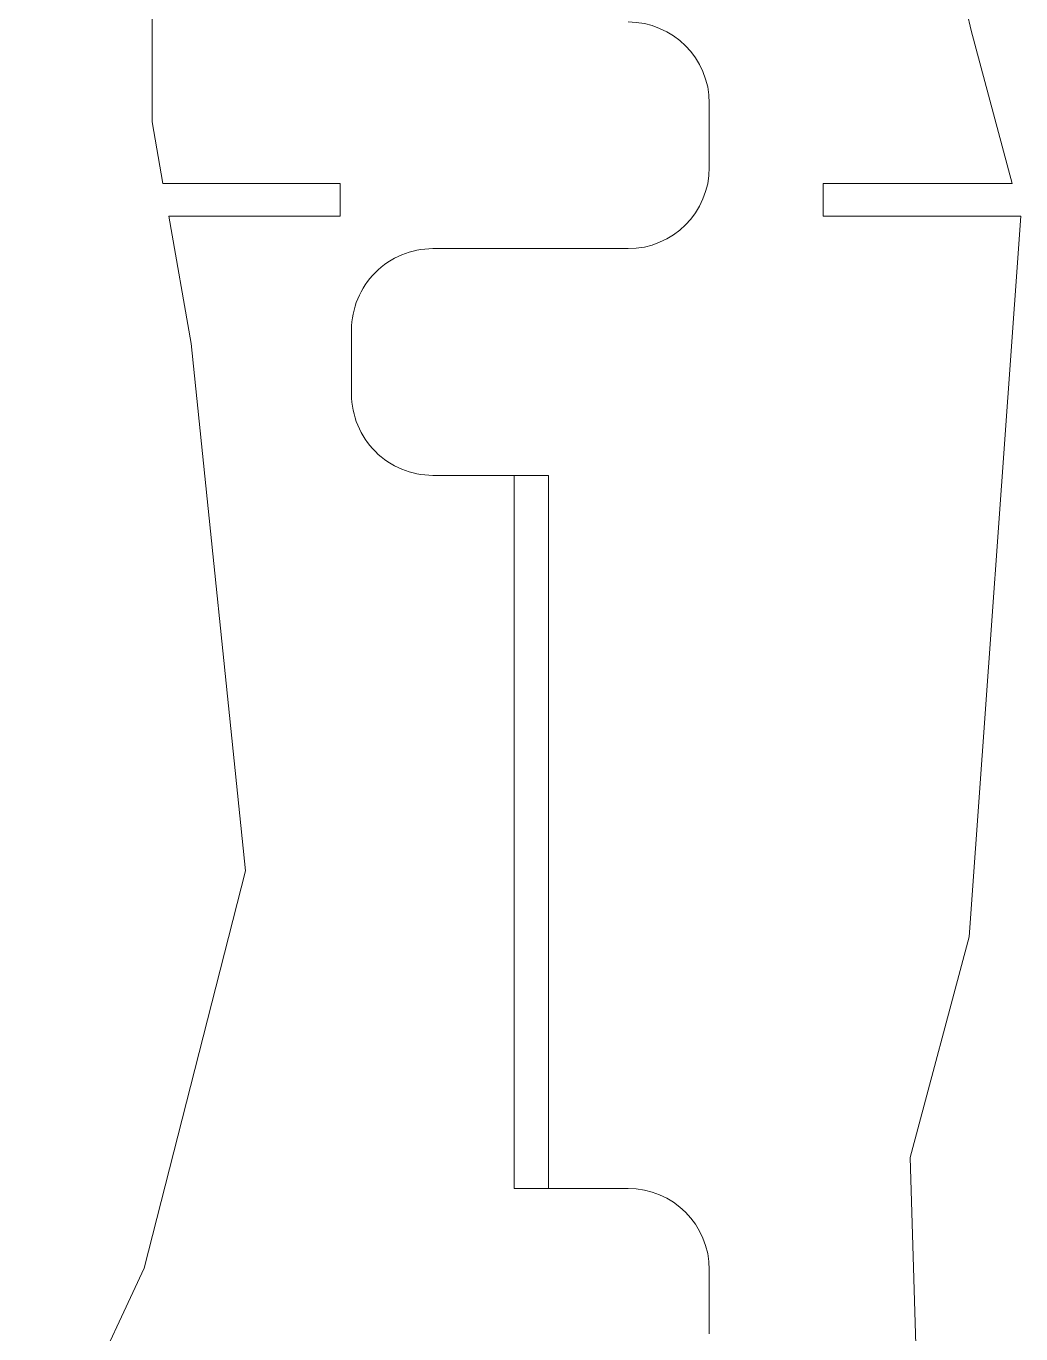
# Model space of a CAD drawing. Header units: millimetres. Extents: x 570 to 650.8, y -8.3 to 42.9.
# Drawn here: x 579.96 to 587.04, y 20.24 to 29.55 of the extents above; entities that cross this region are included whole.
import ezdxf

# ---------------------------------------------------------------- set-up
doc = ezdxf.new("R2010")
doc.units = ezdxf.units.MM
doc.header["$MEASUREMENT"] = 0
doc.layers.add('Layer 1', color=7, linetype='Continuous')

msp = doc.modelspace()

# ---------------------------------------------------------------- linework, layer by layer
at = {"layer": 'Layer 1', "color": 4, "lineweight": 9}
for points in [[(586.68292, 29.51839), (586.35347, 30.93853), (585.76869, 32.28702), (584.95717, 33.49814)], [(580.85489, 31.58464), (580.85489, 31.58464), (580.85489, 28.86774), (580.85489, 28.86774)], [(580.85489, 31.58464), (580.85489, 31.58464), (580.85489, 28.86774), (580.85489, 28.86774)], [(580.85489, 31.58464), (580.85489, 31.58464), (580.85489, 28.86774), (580.85489, 28.86774)], [(580.85489, 31.58464), (580.85489, 31.58464), (580.85489, 28.86774), (580.85489, 28.86774)], [(580.85489, 31.58464), (580.85489, 31.58464), (580.85489, 28.86774), (580.85489, 28.86774)], [(580.85489, 31.58464), (580.85489, 31.58464), (580.85489, 28.86774), (580.85489, 28.86774)], [(580.85489, 31.58464), (580.85489, 31.58464), (580.85489, 28.86774), (580.85489, 28.86774)], [(580.85489, 31.58464), (580.85489, 31.58464), (580.85489, 28.86774), (580.85489, 28.86774)], [(580.85489, 31.58464), (580.85489, 31.58464), (580.85489, 28.86774), (580.85489, 28.86774)], [(580.85489, 31.58464), (580.85489, 31.58464), (580.85489, 28.86774), (580.85489, 28.86774)], [(580.85489, 31.58464), (580.85489, 31.58464), (580.85489, 28.86774), (580.85489, 28.86774)], [(580.85489, 31.58464), (580.85489, 31.58464), (580.85489, 28.86774), (580.85489, 28.86774)], [(580.85489, 31.58464), (580.85489, 31.58464), (580.85489, 28.86774), (580.85489, 28.86774)], [(580.85489, 31.58464), (580.85489, 31.58464), (580.85489, 28.86774), (580.85489, 28.86774)], [(580.85489, 31.58464), (580.85489, 31.58464), (580.85489, 28.86774), (580.85489, 28.86774)], [(580.85489, 31.58464), (580.85489, 31.58464), (580.85489, 28.86774), (580.85489, 28.86774)], [(580.85489, 31.58464), (580.85489, 31.58464), (580.85489, 28.86774), (580.85489, 28.86774)], [(580.85489, 31.58464), (580.85489, 31.58464), (580.85489, 28.86774), (580.85489, 28.86774)], [(580.85489, 31.58464), (580.85489, 31.58464), (580.85489, 28.86774), (580.85489, 28.86774)], [(580.85489, 31.58464), (580.85489, 31.58464), (580.85489, 28.86774), (580.85489, 28.86774)], [(580.85489, 31.58464), (580.85489, 31.58464), (580.85489, 28.86774), (580.85489, 28.86774)], [(584.82003, 28.99974), (584.82003, 29.31928), (584.56096, 29.57829), (584.24138, 29.57834)], [(586.97484, 28.42887), (586.97484, 28.42887), (586.68292, 29.51839), (586.68292, 29.51839)], [(586.97484, 28.42887), (586.97484, 28.42887), (586.68292, 29.51839), (586.68292, 29.51839)], [(586.97484, 28.42887), (586.97484, 28.42887), (586.68292, 29.51839), (586.68292, 29.51839)], [(586.97484, 28.42887), (586.97484, 28.42887), (586.68292, 29.51839), (586.68292, 29.51839)], [(586.97484, 28.42887), (586.97484, 28.42887), (586.68292, 29.51839), (586.68292, 29.51839)], [(586.97484, 28.42887), (586.97484, 28.42887), (586.68292, 29.51839), (586.68292, 29.51839)], [(586.97484, 28.42887), (586.97484, 28.42887), (586.68292, 29.51839), (586.68292, 29.51839)], [(586.97484, 28.42887), (586.97484, 28.42887), (586.68292, 29.51839), (586.68292, 29.51839)], [(586.97484, 28.42887), (586.97484, 28.42887), (586.68292, 29.51839), (586.68292, 29.51839)], [(586.97484, 28.42887), (586.97484, 28.42887), (586.68292, 29.51839), (586.68292, 29.51839)], [(586.97484, 28.42887), (586.97484, 28.42887), (586.68292, 29.51839), (586.68292, 29.51839)], [(586.97484, 28.42887), (586.97484, 28.42887), (586.68292, 29.51839), (586.68292, 29.51839)], [(586.97484, 28.42887), (586.97484, 28.42887), (586.68292, 29.51839), (586.68292, 29.51839)], [(586.97484, 28.42887), (586.97484, 28.42887), (586.68292, 29.51839), (586.68292, 29.51839)], [(586.97484, 28.42887), (586.97484, 28.42887), (586.68292, 29.51839), (586.68292, 29.51839)], [(586.97484, 28.42887), (586.97484, 28.42887), (586.68292, 29.51839), (586.68292, 29.51839)], [(586.97484, 28.42887), (586.97484, 28.42887), (586.68292, 29.51839), (586.68292, 29.51839)], [(586.97484, 28.42887), (586.97484, 28.42887), (586.68292, 29.51839), (586.68292, 29.51839)], [(586.97484, 28.42887), (586.97484, 28.42887), (586.68292, 29.51839), (586.68292, 29.51839)], [(586.97484, 28.42887), (586.97484, 28.42887), (586.68292, 29.51839), (586.68292, 29.51839)], [(586.97484, 28.42887), (586.97484, 28.42887), (586.68292, 29.51839), (586.68292, 29.51839)], [(584.82003, 28.99974), (584.82003, 28.99974), (584.82003, 28.54379), (584.82003, 28.54379)], [(584.82003, 28.99974), (584.82003, 28.99974), (584.82003, 28.54379), (584.82003, 28.54379)], [(584.82003, 28.99974), (584.82003, 28.99974), (584.82003, 28.54379), (584.82003, 28.54379)], [(584.82003, 28.99974), (584.82003, 28.99974), (584.82003, 28.54379), (584.82003, 28.54379)], [(584.82003, 28.99974), (584.82003, 28.99974), (584.82003, 28.54379), (584.82003, 28.54379)], [(584.82003, 28.99974), (584.82003, 28.99974), (584.82003, 28.54379), (584.82003, 28.54379)], [(584.82003, 28.99974), (584.82003, 28.99974), (584.82003, 28.54379), (584.82003, 28.54379)], [(584.82003, 28.99974), (584.82003, 28.99974), (584.82003, 28.54379), (584.82003, 28.54379)], [(584.82003, 28.99974), (584.82003, 28.99974), (584.82003, 28.54379), (584.82003, 28.54379)], [(584.82003, 28.99974), (584.82003, 28.99974), (584.82003, 28.54379), (584.82003, 28.54379)], [(584.82003, 28.99974), (584.82003, 28.99974), (584.82003, 28.54379), (584.82003, 28.54379)], [(584.82003, 28.99974), (584.82003, 28.99974), (584.82003, 28.54379), (584.82003, 28.54379)], [(584.82003, 28.99974), (584.82003, 28.99974), (584.82003, 28.54379), (584.82003, 28.54379)], [(584.82003, 28.99974), (584.82003, 28.99974), (584.82003, 28.54379), (584.82003, 28.54379)], [(584.82003, 28.99974), (584.82003, 28.99974), (584.82003, 28.54379), (584.82003, 28.54379)], [(584.82003, 28.99974), (584.82003, 28.99974), (584.82003, 28.54379), (584.82003, 28.54379)], [(584.82003, 28.99974), (584.82003, 28.99974), (584.82003, 28.54379), (584.82003, 28.54379)], [(584.82003, 28.99974), (584.82003, 28.99974), (584.82003, 28.54379), (584.82003, 28.54379)], [(584.82003, 28.99974), (584.82003, 28.99974), (584.82003, 28.54379), (584.82003, 28.54379)], [(584.82003, 28.99974), (584.82003, 28.99974), (584.82003, 28.54379), (584.82003, 28.54379)], [(584.82003, 28.99974), (584.82003, 28.99974), (584.82003, 28.54379), (584.82003, 28.54379)], [(580.85489, 28.86774), (580.85489, 28.86774), (580.93219, 28.42887), (580.93219, 28.42887)], [(580.85489, 28.86774), (580.85489, 28.86774), (580.93219, 28.42887), (580.93219, 28.42887)], [(580.85489, 28.86774), (580.85489, 28.86774), (580.93219, 28.42887), (580.93219, 28.42887)], [(580.85489, 28.86774), (580.85489, 28.86774), (580.93219, 28.42887), (580.93219, 28.42887)], [(580.85489, 28.86774), (580.85489, 28.86774), (580.93219, 28.42887), (580.93219, 28.42887)], [(580.85489, 28.86774), (580.85489, 28.86774), (580.93219, 28.42887), (580.93219, 28.42887)], [(580.85489, 28.86774), (580.85489, 28.86774), (580.93219, 28.42887), (580.93219, 28.42887)], [(580.85489, 28.86774), (580.85489, 28.86774), (580.93219, 28.42887), (580.93219, 28.42887)], [(580.85489, 28.86774), (580.85489, 28.86774), (580.93219, 28.42887), (580.93219, 28.42887)], [(580.85489, 28.86774), (580.85489, 28.86774), (580.93219, 28.42887), (580.93219, 28.42887)], [(580.85489, 28.86774), (580.85489, 28.86774), (580.93219, 28.42887), (580.93219, 28.42887)], [(580.85489, 28.86774), (580.85489, 28.86774), (580.93219, 28.42887), (580.93219, 28.42887)], [(580.85489, 28.86774), (580.85489, 28.86774), (580.93219, 28.42887), (580.93219, 28.42887)], [(580.85489, 28.86774), (580.85489, 28.86774), (580.93219, 28.42887), (580.93219, 28.42887)], [(580.85489, 28.86774), (580.85489, 28.86774), (580.93219, 28.42887), (580.93219, 28.42887)], [(580.85489, 28.86774), (580.85489, 28.86774), (580.93219, 28.42887), (580.93219, 28.42887)], [(580.85489, 28.86774), (580.85489, 28.86774), (580.93219, 28.42887), (580.93219, 28.42887)], [(580.85489, 28.86774), (580.85489, 28.86774), (580.93219, 28.42887), (580.93219, 28.42887)], [(580.85489, 28.86774), (580.85489, 28.86774), (580.93219, 28.42887), (580.93219, 28.42887)], [(580.85489, 28.86774), (580.85489, 28.86774), (580.93219, 28.42887), (580.93219, 28.42887)], [(580.85489, 28.86774), (580.85489, 28.86774), (580.93219, 28.42887), (580.93219, 28.42887)], [(584.24139, 27.96519), (584.56096, 27.96519), (584.82002, 28.22426), (584.82002, 28.54378)], [(582.19209, 28.42887), (582.19209, 28.42887), (580.93219, 28.42887), (580.93219, 28.42887)], [(582.19209, 28.42887), (582.19209, 28.42887), (580.93219, 28.42887), (580.93219, 28.42887)], [(582.19209, 28.42887), (582.19209, 28.42887), (580.93219, 28.42887), (580.93219, 28.42887)], [(582.19209, 28.42887), (582.19209, 28.42887), (580.93219, 28.42887), (580.93219, 28.42887)], [(582.19209, 28.42887), (582.19209, 28.42887), (580.93219, 28.42887), (580.93219, 28.42887)], [(582.19209, 28.42887), (582.19209, 28.42887), (580.93219, 28.42887), (580.93219, 28.42887)], [(582.19209, 28.42887), (582.19209, 28.42887), (580.93219, 28.42887), (580.93219, 28.42887)], [(582.19209, 28.42887), (582.19209, 28.42887), (580.93219, 28.42887), (580.93219, 28.42887)], [(582.19209, 28.42887), (582.19209, 28.42887), (580.93219, 28.42887), (580.93219, 28.42887)], [(582.19209, 28.42887), (582.19209, 28.42887), (580.93219, 28.42887), (580.93219, 28.42887)], [(582.19209, 28.42887), (582.19209, 28.42887), (580.93219, 28.42887), (580.93219, 28.42887)], [(582.19209, 28.42887), (582.19209, 28.42887), (580.93219, 28.42887), (580.93219, 28.42887)], [(582.19209, 28.42887), (582.19209, 28.42887), (580.93219, 28.42887), (580.93219, 28.42887)], [(582.19209, 28.42887), (582.19209, 28.42887), (580.93219, 28.42887), (580.93219, 28.42887)], [(582.19209, 28.42887), (582.19209, 28.42887), (580.93219, 28.42887), (580.93219, 28.42887)], [(582.19209, 28.42887), (582.19209, 28.42887), (580.93219, 28.42887), (580.93219, 28.42887)], [(582.19209, 28.42887), (582.19209, 28.42887), (580.93219, 28.42887), (580.93219, 28.42887)], [(582.19209, 28.42887), (582.19209, 28.42887), (580.93219, 28.42887), (580.93219, 28.42887)], [(582.19209, 28.42887), (582.19209, 28.42887), (580.93219, 28.42887), (580.93219, 28.42887)], [(582.19209, 28.42887), (582.19209, 28.42887), (580.93219, 28.42887), (580.93219, 28.42887)], [(582.19209, 28.42887), (582.19209, 28.42887), (580.93219, 28.42887), (580.93219, 28.42887)], [(582.19209, 28.42887), (582.19209, 28.42887), (582.19209, 28.19744), (582.19209, 28.19744)], [(582.19209, 28.42887), (582.19209, 28.42887), (582.19209, 28.19744), (582.19209, 28.19744)], [(582.19209, 28.42887), (582.19209, 28.42887), (582.19209, 28.19744), (582.19209, 28.19744)], [(582.19209, 28.42887), (582.19209, 28.42887), (582.19209, 28.19744), (582.19209, 28.19744)], [(582.19209, 28.42887), (582.19209, 28.42887), (582.19209, 28.19744), (582.19209, 28.19744)], [(582.19209, 28.42887), (582.19209, 28.42887), (582.19209, 28.19744), (582.19209, 28.19744)], [(582.19209, 28.42887), (582.19209, 28.42887), (582.19209, 28.19744), (582.19209, 28.19744)], [(582.19209, 28.42887), (582.19209, 28.42887), (582.19209, 28.19744), (582.19209, 28.19744)], [(582.19209, 28.42887), (582.19209, 28.42887), (582.19209, 28.19744), (582.19209, 28.19744)], [(582.19209, 28.42887), (582.19209, 28.42887), (582.19209, 28.19744), (582.19209, 28.19744)], [(582.19209, 28.42887), (582.19209, 28.42887), (582.19209, 28.19744), (582.19209, 28.19744)], [(582.19209, 28.42887), (582.19209, 28.42887), (582.19209, 28.19744), (582.19209, 28.19744)], [(582.19209, 28.42887), (582.19209, 28.42887), (582.19209, 28.19744), (582.19209, 28.19744)], [(582.19209, 28.42887), (582.19209, 28.42887), (582.19209, 28.19744), (582.19209, 28.19744)], [(582.19209, 28.42887), (582.19209, 28.42887), (582.19209, 28.19744), (582.19209, 28.19744)], [(582.19209, 28.42887), (582.19209, 28.42887), (582.19209, 28.19744), (582.19209, 28.19744)], [(582.19209, 28.42887), (582.19209, 28.42887), (582.19209, 28.19744), (582.19209, 28.19744)], [(582.19209, 28.42887), (582.19209, 28.42887), (582.19209, 28.19744), (582.19209, 28.19744)], [(582.19209, 28.42887), (582.19209, 28.42887), (582.19209, 28.19744), (582.19209, 28.19744)], [(582.19209, 28.42887), (582.19209, 28.42887), (582.19209, 28.19744), (582.19209, 28.19744)], [(582.19209, 28.42887), (582.19209, 28.42887), (582.19209, 28.19744), (582.19209, 28.19744)], [(585.62939, 28.42887), (585.62939, 28.42887), (585.62939, 28.19744), (585.62939, 28.19744)], [(585.62939, 28.42887), (585.62939, 28.42887), (585.62939, 28.19744), (585.62939, 28.19744)], [(585.62939, 28.42887), (585.62939, 28.42887), (585.62939, 28.19744), (585.62939, 28.19744)], [(585.62939, 28.42887), (585.62939, 28.42887), (585.62939, 28.19744), (585.62939, 28.19744)], [(585.62939, 28.42887), (585.62939, 28.42887), (585.62939, 28.19744), (585.62939, 28.19744)], [(585.62939, 28.42887), (585.62939, 28.42887), (585.62939, 28.19744), (585.62939, 28.19744)], [(585.62939, 28.42887), (585.62939, 28.42887), (585.62939, 28.19744), (585.62939, 28.19744)], [(585.62939, 28.42887), (585.62939, 28.42887), (585.62939, 28.19744), (585.62939, 28.19744)], [(585.62939, 28.42887), (585.62939, 28.42887), (585.62939, 28.19744), (585.62939, 28.19744)], [(585.62939, 28.42887), (585.62939, 28.42887), (585.62939, 28.19744), (585.62939, 28.19744)], [(585.62939, 28.42887), (585.62939, 28.42887), (585.62939, 28.19744), (585.62939, 28.19744)], [(585.62939, 28.42887), (585.62939, 28.42887), (585.62939, 28.19744), (585.62939, 28.19744)], [(585.62939, 28.42887), (585.62939, 28.42887), (585.62939, 28.19744), (585.62939, 28.19744)], [(585.62939, 28.42887), (585.62939, 28.42887), (585.62939, 28.19744), (585.62939, 28.19744)], [(585.62939, 28.42887), (585.62939, 28.42887), (585.62939, 28.19744), (585.62939, 28.19744)], [(585.62939, 28.42887), (585.62939, 28.42887), (585.62939, 28.19744), (585.62939, 28.19744)], [(585.62939, 28.42887), (585.62939, 28.42887), (585.62939, 28.19744), (585.62939, 28.19744)], [(585.62939, 28.42887), (585.62939, 28.42887), (585.62939, 28.19744), (585.62939, 28.19744)], [(585.62939, 28.42887), (585.62939, 28.42887), (585.62939, 28.19744), (585.62939, 28.19744)], [(585.62939, 28.42887), (585.62939, 28.42887), (585.62939, 28.19744), (585.62939, 28.19744)], [(585.62939, 28.42887), (585.62939, 28.42887), (585.62939, 28.19744), (585.62939, 28.19744)], [(585.62939, 28.42887), (585.62939, 28.42887), (586.97484, 28.42887), (586.97484, 28.42887)], [(585.62939, 28.42887), (585.62939, 28.42887), (586.97484, 28.42887), (586.97484, 28.42887)], [(585.62939, 28.42887), (585.62939, 28.42887), (586.97484, 28.42887), (586.97484, 28.42887)], [(585.62939, 28.42887), (585.62939, 28.42887), (586.97484, 28.42887), (586.97484, 28.42887)], [(585.62939, 28.42887), (585.62939, 28.42887), (586.97484, 28.42887), (586.97484, 28.42887)], [(585.62939, 28.42887), (585.62939, 28.42887), (586.97484, 28.42887), (586.97484, 28.42887)], [(585.62939, 28.42887), (585.62939, 28.42887), (586.97484, 28.42887), (586.97484, 28.42887)], [(585.62939, 28.42887), (585.62939, 28.42887), (586.97484, 28.42887), (586.97484, 28.42887)], [(585.62939, 28.42887), (585.62939, 28.42887), (586.97484, 28.42887), (586.97484, 28.42887)], [(585.62939, 28.42887), (585.62939, 28.42887), (586.97484, 28.42887), (586.97484, 28.42887)], [(585.62939, 28.42887), (585.62939, 28.42887), (586.97484, 28.42887), (586.97484, 28.42887)], [(585.62939, 28.42887), (585.62939, 28.42887), (586.97484, 28.42887), (586.97484, 28.42887)], [(585.62939, 28.42887), (585.62939, 28.42887), (586.97484, 28.42887), (586.97484, 28.42887)], [(585.62939, 28.42887), (585.62939, 28.42887), (586.97484, 28.42887), (586.97484, 28.42887)], [(585.62939, 28.42887), (585.62939, 28.42887), (586.97484, 28.42887), (586.97484, 28.42887)], [(585.62939, 28.42887), (585.62939, 28.42887), (586.97484, 28.42887), (586.97484, 28.42887)], [(585.62939, 28.42887), (585.62939, 28.42887), (586.97484, 28.42887), (586.97484, 28.42887)], [(585.62939, 28.42887), (585.62939, 28.42887), (586.97484, 28.42887), (586.97484, 28.42887)], [(585.62939, 28.42887), (585.62939, 28.42887), (586.97484, 28.42887), (586.97484, 28.42887)], [(585.62939, 28.42887), (585.62939, 28.42887), (586.97484, 28.42887), (586.97484, 28.42887)], [(585.62939, 28.42887), (585.62939, 28.42887), (586.97484, 28.42887), (586.97484, 28.42887)], [(582.19209, 28.19744), (582.19209, 28.19744), (580.97307, 28.19744), (580.97307, 28.19744)], [(582.19209, 28.19744), (582.19209, 28.19744), (580.97307, 28.19744), (580.97307, 28.19744)], [(582.19209, 28.19744), (582.19209, 28.19744), (580.97307, 28.19744), (580.97307, 28.19744)], [(582.19209, 28.19744), (582.19209, 28.19744), (580.97307, 28.19744), (580.97307, 28.19744)], [(582.19209, 28.19744), (582.19209, 28.19744), (580.97307, 28.19744), (580.97307, 28.19744)], [(582.19209, 28.19744), (582.19209, 28.19744), (580.97307, 28.19744), (580.97307, 28.19744)], [(582.19209, 28.19744), (582.19209, 28.19744), (580.97307, 28.19744), (580.97307, 28.19744)], [(582.19209, 28.19744), (582.19209, 28.19744), (580.97307, 28.19744), (580.97307, 28.19744)], [(582.19209, 28.19744), (582.19209, 28.19744), (580.97307, 28.19744), (580.97307, 28.19744)], [(582.19209, 28.19744), (582.19209, 28.19744), (580.97307, 28.19744), (580.97307, 28.19744)], [(582.19209, 28.19744), (582.19209, 28.19744), (580.97307, 28.19744), (580.97307, 28.19744)], [(582.19209, 28.19744), (582.19209, 28.19744), (580.97307, 28.19744), (580.97307, 28.19744)], [(582.19209, 28.19744), (582.19209, 28.19744), (580.97307, 28.19744), (580.97307, 28.19744)], [(582.19209, 28.19744), (582.19209, 28.19744), (580.97307, 28.19744), (580.97307, 28.19744)], [(582.19209, 28.19744), (582.19209, 28.19744), (580.97307, 28.19744), (580.97307, 28.19744)], [(582.19209, 28.19744), (582.19209, 28.19744), (580.97307, 28.19744), (580.97307, 28.19744)], [(582.19209, 28.19744), (582.19209, 28.19744), (580.97307, 28.19744), (580.97307, 28.19744)], [(582.19209, 28.19744), (582.19209, 28.19744), (580.97307, 28.19744), (580.97307, 28.19744)], [(582.19209, 28.19744), (582.19209, 28.19744), (580.97307, 28.19744), (580.97307, 28.19744)], [(582.19209, 28.19744), (582.19209, 28.19744), (580.97307, 28.19744), (580.97307, 28.19744)], [(582.19209, 28.19744), (582.19209, 28.19744), (580.97307, 28.19744), (580.97307, 28.19744)], [(580.97307, 28.19744), (580.97307, 28.19744), (581.13297, 27.29116), (581.13297, 27.29116)], [(580.97307, 28.19744), (580.97307, 28.19744), (581.13297, 27.29116), (581.13297, 27.29116)], [(580.97307, 28.19744), (580.97307, 28.19744), (581.13297, 27.29116), (581.13297, 27.29116)], [(580.97307, 28.19744), (580.97307, 28.19744), (581.13297, 27.29116), (581.13297, 27.29116)], [(580.97307, 28.19744), (580.97307, 28.19744), (581.13297, 27.29116), (581.13297, 27.29116)], [(580.97307, 28.19744), (580.97307, 28.19744), (581.13297, 27.29116), (581.13297, 27.29116)], [(580.97307, 28.19744), (580.97307, 28.19744), (581.13297, 27.29116), (581.13297, 27.29116)], [(580.97307, 28.19744), (580.97307, 28.19744), (581.13297, 27.29116), (581.13297, 27.29116)], [(580.97307, 28.19744), (580.97307, 28.19744), (581.13297, 27.29116), (581.13297, 27.29116)], [(580.97307, 28.19744), (580.97307, 28.19744), (581.13297, 27.29116), (581.13297, 27.29116)], [(580.97307, 28.19744), (580.97307, 28.19744), (581.13297, 27.29116), (581.13297, 27.29116)], [(580.97307, 28.19744), (580.97307, 28.19744), (581.13297, 27.29116), (581.13297, 27.29116)], [(580.97307, 28.19744), (580.97307, 28.19744), (581.13297, 27.29116), (581.13297, 27.29116)], [(580.97307, 28.19744), (580.97307, 28.19744), (581.13297, 27.29116), (581.13297, 27.29116)], [(580.97307, 28.19744), (580.97307, 28.19744), (581.13297, 27.29116), (581.13297, 27.29116)], [(580.97307, 28.19744), (580.97307, 28.19744), (581.13297, 27.29116), (581.13297, 27.29116)], [(580.97307, 28.19744), (580.97307, 28.19744), (581.13297, 27.29116), (581.13297, 27.29116)], [(580.97307, 28.19744), (580.97307, 28.19744), (581.13297, 27.29116), (581.13297, 27.29116)], [(580.97307, 28.19744), (580.97307, 28.19744), (581.13297, 27.29116), (581.13297, 27.29116)], [(580.97307, 28.19744), (580.97307, 28.19744), (581.13297, 27.29116), (581.13297, 27.29116)], [(580.97307, 28.19744), (580.97307, 28.19744), (581.13297, 27.29116), (581.13297, 27.29116)], [(585.62939, 28.19744), (585.62939, 28.19744), (587.03684, 28.19744), (587.03684, 28.19744)], [(585.62939, 28.19744), (585.62939, 28.19744), (587.03684, 28.19744), (587.03684, 28.19744)], [(585.62939, 28.19744), (585.62939, 28.19744), (587.03684, 28.19744), (587.03684, 28.19744)], [(585.62939, 28.19744), (585.62939, 28.19744), (587.03684, 28.19744), (587.03684, 28.19744)], [(585.62939, 28.19744), (585.62939, 28.19744), (587.03684, 28.19744), (587.03684, 28.19744)], [(585.62939, 28.19744), (585.62939, 28.19744), (587.03684, 28.19744), (587.03684, 28.19744)], [(585.62939, 28.19744), (585.62939, 28.19744), (587.03684, 28.19744), (587.03684, 28.19744)], [(585.62939, 28.19744), (585.62939, 28.19744), (587.03684, 28.19744), (587.03684, 28.19744)], [(585.62939, 28.19744), (585.62939, 28.19744), (587.03684, 28.19744), (587.03684, 28.19744)], [(585.62939, 28.19744), (585.62939, 28.19744), (587.03684, 28.19744), (587.03684, 28.19744)], [(585.62939, 28.19744), (585.62939, 28.19744), (587.03684, 28.19744), (587.03684, 28.19744)], [(585.62939, 28.19744), (585.62939, 28.19744), (587.03684, 28.19744), (587.03684, 28.19744)], [(585.62939, 28.19744), (585.62939, 28.19744), (587.03684, 28.19744), (587.03684, 28.19744)], [(585.62939, 28.19744), (585.62939, 28.19744), (587.03684, 28.19744), (587.03684, 28.19744)], [(585.62939, 28.19744), (585.62939, 28.19744), (587.03684, 28.19744), (587.03684, 28.19744)], [(585.62939, 28.19744), (585.62939, 28.19744), (587.03684, 28.19744), (587.03684, 28.19744)], [(585.62939, 28.19744), (585.62939, 28.19744), (587.03684, 28.19744), (587.03684, 28.19744)], [(585.62939, 28.19744), (585.62939, 28.19744), (587.03684, 28.19744), (587.03684, 28.19744)], [(585.62939, 28.19744), (585.62939, 28.19744), (587.03684, 28.19744), (587.03684, 28.19744)], [(585.62939, 28.19744), (585.62939, 28.19744), (587.03684, 28.19744), (587.03684, 28.19744)], [(585.62939, 28.19744), (585.62939, 28.19744), (587.03684, 28.19744), (587.03684, 28.19744)], [(586.67022, 23.06788), (586.67022, 23.06788), (587.03684, 28.19744), (587.03684, 28.19744)], [(586.67022, 23.06788), (586.67022, 23.06788), (587.03684, 28.19744), (587.03684, 28.19744)], [(586.67022, 23.06788), (586.67022, 23.06788), (587.03684, 28.19744), (587.03684, 28.19744)], [(586.67022, 23.06788), (586.67022, 23.06788), (587.03684, 28.19744), (587.03684, 28.19744)], [(586.67022, 23.06788), (586.67022, 23.06788), (587.03684, 28.19744), (587.03684, 28.19744)], [(586.67022, 23.06788), (586.67022, 23.06788), (587.03684, 28.19744), (587.03684, 28.19744)], [(586.67022, 23.06788), (586.67022, 23.06788), (587.03684, 28.19744), (587.03684, 28.19744)], [(586.67022, 23.06788), (586.67022, 23.06788), (587.03684, 28.19744), (587.03684, 28.19744)], [(586.67022, 23.06788), (586.67022, 23.06788), (587.03684, 28.19744), (587.03684, 28.19744)], [(586.67022, 23.06788), (586.67022, 23.06788), (587.03684, 28.19744), (587.03684, 28.19744)], [(586.67022, 23.06788), (586.67022, 23.06788), (587.03684, 28.19744), (587.03684, 28.19744)], [(586.67022, 23.06788), (586.67022, 23.06788), (587.03684, 28.19744), (587.03684, 28.19744)], [(586.67022, 23.06788), (586.67022, 23.06788), (587.03684, 28.19744), (587.03684, 28.19744)], [(586.67022, 23.06788), (586.67022, 23.06788), (587.03684, 28.19744), (587.03684, 28.19744)], [(586.67022, 23.06788), (586.67022, 23.06788), (587.03684, 28.19744), (587.03684, 28.19744)], [(586.67022, 23.06788), (586.67022, 23.06788), (587.03684, 28.19744), (587.03684, 28.19744)], [(586.67022, 23.06788), (586.67022, 23.06788), (587.03684, 28.19744), (587.03684, 28.19744)], [(586.67022, 23.06788), (586.67022, 23.06788), (587.03684, 28.19744), (587.03684, 28.19744)], [(586.67022, 23.06788), (586.67022, 23.06788), (587.03684, 28.19744), (587.03684, 28.19744)], [(586.67022, 23.06788), (586.67022, 23.06788), (587.03684, 28.19744), (587.03684, 28.19744)], [(586.67022, 23.06788), (586.67022, 23.06788), (587.03684, 28.19744), (587.03684, 28.19744)], [(583.43137, 27.96519), (583.43137, 27.96519), (582.85281, 27.96519), (582.85281, 27.96519)], [(583.43137, 27.96519), (583.43137, 27.96519), (582.85281, 27.96519), (582.85281, 27.96519)], [(583.43137, 27.96519), (583.43137, 27.96519), (582.85281, 27.96519), (582.85281, 27.96519)], [(583.43137, 27.96519), (583.43137, 27.96519), (582.85281, 27.96519), (582.85281, 27.96519)], [(583.43137, 27.96519), (583.43137, 27.96519), (582.85281, 27.96519), (582.85281, 27.96519)], [(583.43137, 27.96519), (583.43137, 27.96519), (582.85281, 27.96519), (582.85281, 27.96519)], [(583.43137, 27.96519), (583.43137, 27.96519), (582.85281, 27.96519), (582.85281, 27.96519)], [(583.43137, 27.96519), (583.43137, 27.96519), (582.85281, 27.96519), (582.85281, 27.96519)], [(583.43137, 27.96519), (583.43137, 27.96519), (582.85281, 27.96519), (582.85281, 27.96519)], [(583.43137, 27.96519), (583.43137, 27.96519), (582.85281, 27.96519), (582.85281, 27.96519)], [(583.43137, 27.96519), (583.43137, 27.96519), (582.85281, 27.96519), (582.85281, 27.96519)], [(583.43137, 27.96519), (583.43137, 27.96519), (582.85281, 27.96519), (582.85281, 27.96519)], [(583.43137, 27.96519), (583.43137, 27.96519), (582.85281, 27.96519), (582.85281, 27.96519)], [(583.43137, 27.96519), (583.43137, 27.96519), (582.85281, 27.96519), (582.85281, 27.96519)], [(583.43137, 27.96519), (583.43137, 27.96519), (582.85281, 27.96519), (582.85281, 27.96519)], [(583.43137, 27.96519), (583.43137, 27.96519), (582.85281, 27.96519), (582.85281, 27.96519)], [(583.43137, 27.96519), (583.43137, 27.96519), (582.85281, 27.96519), (582.85281, 27.96519)], [(583.43137, 27.96519), (583.43137, 27.96519), (582.85281, 27.96519), (582.85281, 27.96519)], [(583.43137, 27.96519), (583.43137, 27.96519), (582.85281, 27.96519), (582.85281, 27.96519)], [(583.43137, 27.96519), (583.43137, 27.96519), (582.85281, 27.96519), (582.85281, 27.96519)], [(583.43137, 27.96519), (583.43137, 27.96519), (582.85281, 27.96519), (582.85281, 27.96519)], [(584.24139, 27.96519), (584.24139, 27.96519), (583.43137, 27.96519), (583.43137, 27.96519)], [(584.24139, 27.96519), (584.24139, 27.96519), (583.43137, 27.96519), (583.43137, 27.96519)], [(584.24139, 27.96519), (584.24139, 27.96519), (583.43137, 27.96519), (583.43137, 27.96519)], [(584.24139, 27.96519), (584.24139, 27.96519), (583.43137, 27.96519), (583.43137, 27.96519)], [(584.24139, 27.96519), (584.24139, 27.96519), (583.43137, 27.96519), (583.43137, 27.96519)], [(584.24139, 27.96519), (584.24139, 27.96519), (583.43137, 27.96519), (583.43137, 27.96519)], [(584.24139, 27.96519), (584.24139, 27.96519), (583.43137, 27.96519), (583.43137, 27.96519)], [(584.24139, 27.96519), (584.24139, 27.96519), (583.43137, 27.96519), (583.43137, 27.96519)], [(584.24139, 27.96519), (584.24139, 27.96519), (583.43137, 27.96519), (583.43137, 27.96519)], [(584.24139, 27.96519), (584.24139, 27.96519), (583.43137, 27.96519), (583.43137, 27.96519)], [(584.24139, 27.96519), (584.24139, 27.96519), (583.43137, 27.96519), (583.43137, 27.96519)], [(584.24139, 27.96519), (584.24139, 27.96519), (583.43137, 27.96519), (583.43137, 27.96519)], [(584.24139, 27.96519), (584.24139, 27.96519), (583.43137, 27.96519), (583.43137, 27.96519)], [(584.24139, 27.96519), (584.24139, 27.96519), (583.43137, 27.96519), (583.43137, 27.96519)], [(584.24139, 27.96519), (584.24139, 27.96519), (583.43137, 27.96519), (583.43137, 27.96519)], [(584.24139, 27.96519), (584.24139, 27.96519), (583.43137, 27.96519), (583.43137, 27.96519)], [(584.24139, 27.96519), (584.24139, 27.96519), (583.43137, 27.96519), (583.43137, 27.96519)], [(584.24139, 27.96519), (584.24139, 27.96519), (583.43137, 27.96519), (583.43137, 27.96519)], [(584.24139, 27.96519), (584.24139, 27.96519), (583.43137, 27.96519), (583.43137, 27.96519)], [(584.24139, 27.96519), (584.24139, 27.96519), (583.43137, 27.96519), (583.43137, 27.96519)], [(584.24139, 27.96519), (584.24139, 27.96519), (583.43137, 27.96519), (583.43137, 27.96519)], [(582.27421, 27.38661), (582.27421, 27.38661), (582.27421, 26.93062), (582.27421, 26.93062)], [(582.27421, 27.38661), (582.27421, 27.38661), (582.27421, 26.93062), (582.27421, 26.93062)], [(582.27421, 27.38661), (582.27421, 27.38661), (582.27421, 26.93062), (582.27421, 26.93062)], [(582.27421, 27.38661), (582.27421, 27.38661), (582.27421, 26.93062), (582.27421, 26.93062)], [(582.27421, 27.38661), (582.27421, 27.38661), (582.27421, 26.93062), (582.27421, 26.93062)], [(582.27421, 27.38661), (582.27421, 27.38661), (582.27421, 26.93062), (582.27421, 26.93062)], [(582.27421, 27.38661), (582.27421, 27.38661), (582.27421, 26.93062), (582.27421, 26.93062)], [(582.27421, 27.38661), (582.27421, 27.38661), (582.27421, 26.93062), (582.27421, 26.93062)], [(582.27421, 27.38661), (582.27421, 27.38661), (582.27421, 26.93062), (582.27421, 26.93062)], [(582.27421, 27.38661), (582.27421, 27.38661), (582.27421, 26.93062), (582.27421, 26.93062)], [(582.27421, 27.38661), (582.27421, 27.38661), (582.27421, 26.93062), (582.27421, 26.93062)], [(582.27421, 27.38661), (582.27421, 27.38661), (582.27421, 26.93062), (582.27421, 26.93062)], [(582.27421, 27.38661), (582.27421, 27.38661), (582.27421, 26.93062), (582.27421, 26.93062)], [(582.27421, 27.38661), (582.27421, 27.38661), (582.27421, 26.93062), (582.27421, 26.93062)], [(582.27421, 27.38661), (582.27421, 27.38661), (582.27421, 26.93062), (582.27421, 26.93062)], [(582.27421, 27.38661), (582.27421, 27.38661), (582.27421, 26.93062), (582.27421, 26.93062)], [(582.27421, 27.38661), (582.27421, 27.38661), (582.27421, 26.93062), (582.27421, 26.93062)], [(582.27421, 27.38661), (582.27421, 27.38661), (582.27421, 26.93062), (582.27421, 26.93062)], [(582.27421, 27.38661), (582.27421, 27.38661), (582.27421, 26.93062), (582.27421, 26.93062)], [(582.27421, 27.38661), (582.27421, 27.38661), (582.27421, 26.93062), (582.27421, 26.93062)], [(582.27421, 27.38661), (582.27421, 27.38661), (582.27421, 26.93062), (582.27421, 26.93062)], [(581.13297, 27.29116), (581.13297, 27.29116), (581.51873, 23.53818), (581.51873, 23.53818)], [(581.13297, 27.29116), (581.13297, 27.29116), (581.51873, 23.53818), (581.51873, 23.53818)], [(581.13297, 27.29116), (581.13297, 27.29116), (581.51873, 23.53818), (581.51873, 23.53818)], [(581.13297, 27.29116), (581.13297, 27.29116), (581.51873, 23.53818), (581.51873, 23.53818)], [(581.13297, 27.29116), (581.13297, 27.29116), (581.51873, 23.53818), (581.51873, 23.53818)], [(581.13297, 27.29116), (581.13297, 27.29116), (581.51873, 23.53818), (581.51873, 23.53818)], [(581.13297, 27.29116), (581.13297, 27.29116), (581.51873, 23.53818), (581.51873, 23.53818)], [(581.13297, 27.29116), (581.13297, 27.29116), (581.51873, 23.53818), (581.51873, 23.53818)], [(581.13297, 27.29116), (581.13297, 27.29116), (581.51873, 23.53818), (581.51873, 23.53818)], [(581.13297, 27.29116), (581.13297, 27.29116), (581.51873, 23.53818), (581.51873, 23.53818)], [(581.13297, 27.29116), (581.13297, 27.29116), (581.51873, 23.53818), (581.51873, 23.53818)], [(581.13297, 27.29116), (581.13297, 27.29116), (581.51873, 23.53818), (581.51873, 23.53818)], [(581.13297, 27.29116), (581.13297, 27.29116), (581.51873, 23.53818), (581.51873, 23.53818)], [(581.13297, 27.29116), (581.13297, 27.29116), (581.51873, 23.53818), (581.51873, 23.53818)], [(581.13297, 27.29116), (581.13297, 27.29116), (581.51873, 23.53818), (581.51873, 23.53818)], [(581.13297, 27.29116), (581.13297, 27.29116), (581.51873, 23.53818), (581.51873, 23.53818)], [(581.13297, 27.29116), (581.13297, 27.29116), (581.51873, 23.53818), (581.51873, 23.53818)], [(581.13297, 27.29116), (581.13297, 27.29116), (581.51873, 23.53818), (581.51873, 23.53818)], [(581.13297, 27.29116), (581.13297, 27.29116), (581.51873, 23.53818), (581.51873, 23.53818)], [(581.13297, 27.29116), (581.13297, 27.29116), (581.51873, 23.53818), (581.51873, 23.53818)], [(581.13297, 27.29116), (581.13297, 27.29116), (581.51873, 23.53818), (581.51873, 23.53818)], [(582.85281, 26.35207), (582.85281, 26.35207), (583.43137, 26.35207), (583.43137, 26.35207)], [(582.85281, 26.35207), (582.85281, 26.35207), (583.43137, 26.35207), (583.43137, 26.35207)], [(582.85281, 26.35207), (582.85281, 26.35207), (583.43137, 26.35207), (583.43137, 26.35207)], [(582.85281, 26.35207), (582.85281, 26.35207), (583.43137, 26.35207), (583.43137, 26.35207)], [(582.85281, 26.35207), (582.85281, 26.35207), (583.43137, 26.35207), (583.43137, 26.35207)], [(582.85281, 26.35207), (582.85281, 26.35207), (583.43137, 26.35207), (583.43137, 26.35207)], [(582.85281, 26.35207), (582.85281, 26.35207), (583.43137, 26.35207), (583.43137, 26.35207)], [(582.85281, 26.35207), (582.85281, 26.35207), (583.43137, 26.35207), (583.43137, 26.35207)], [(582.85281, 26.35207), (582.85281, 26.35207), (583.43137, 26.35207), (583.43137, 26.35207)], [(582.85281, 26.35207), (582.85281, 26.35207), (583.43137, 26.35207), (583.43137, 26.35207)], [(582.85281, 26.35207), (582.85281, 26.35207), (583.43137, 26.35207), (583.43137, 26.35207)], [(582.85281, 26.35207), (582.85281, 26.35207), (583.43137, 26.35207), (583.43137, 26.35207)], [(582.85281, 26.35207), (582.85281, 26.35207), (583.43137, 26.35207), (583.43137, 26.35207)], [(582.85281, 26.35207), (582.85281, 26.35207), (583.43137, 26.35207), (583.43137, 26.35207)], [(582.85281, 26.35207), (582.85281, 26.35207), (583.43137, 26.35207), (583.43137, 26.35207)], [(582.85281, 26.35207), (582.85281, 26.35207), (583.43137, 26.35207), (583.43137, 26.35207)], [(582.85281, 26.35207), (582.85281, 26.35207), (583.43137, 26.35207), (583.43137, 26.35207)], [(582.85281, 26.35207), (582.85281, 26.35207), (583.43137, 26.35207), (583.43137, 26.35207)], [(582.85281, 26.35207), (582.85281, 26.35207), (583.43137, 26.35207), (583.43137, 26.35207)], [(582.85281, 26.35207), (582.85281, 26.35207), (583.43137, 26.35207), (583.43137, 26.35207)], [(582.85281, 26.35207), (582.85281, 26.35207), (583.43137, 26.35207), (583.43137, 26.35207)], [(583.43137, 26.35207), (583.43137, 26.35207), (583.43137, 21.27854), (583.43137, 21.27854)], [(583.43137, 26.35207), (583.43137, 26.35207), (583.43137, 21.27854), (583.43137, 21.27854)], [(583.43137, 26.35207), (583.43137, 26.35207), (583.43137, 21.27854), (583.43137, 21.27854)], [(583.43137, 26.35207), (583.43137, 26.35207), (583.43137, 21.27854), (583.43137, 21.27854)], [(583.43137, 26.35207), (583.43137, 26.35207), (583.43137, 21.27854), (583.43137, 21.27854)], [(583.43137, 26.35207), (583.43137, 26.35207), (583.43137, 21.27854), (583.43137, 21.27854)], [(583.43137, 26.35207), (583.43137, 26.35207), (583.43137, 21.27854), (583.43137, 21.27854)], [(583.43137, 26.35207), (583.43137, 26.35207), (583.43137, 21.27854), (583.43137, 21.27854)], [(583.43137, 26.35207), (583.43137, 26.35207), (583.43137, 21.27854), (583.43137, 21.27854)], [(583.43137, 26.35207), (583.43137, 26.35207), (583.43137, 21.27854), (583.43137, 21.27854)], [(583.43137, 26.35207), (583.43137, 26.35207), (583.43137, 21.27854), (583.43137, 21.27854)], [(583.43137, 26.35207), (583.43137, 26.35207), (583.43137, 21.27854), (583.43137, 21.27854)], [(583.43137, 26.35207), (583.43137, 26.35207), (583.43137, 21.27854), (583.43137, 21.27854)], [(583.43137, 26.35207), (583.43137, 26.35207), (583.43137, 21.27854), (583.43137, 21.27854)], [(583.43137, 26.35207), (583.43137, 26.35207), (583.43137, 21.27854), (583.43137, 21.27854)], [(583.43137, 26.35207), (583.43137, 26.35207), (583.43137, 21.27854), (583.43137, 21.27854)], [(583.43137, 26.35207), (583.43137, 26.35207), (583.43137, 21.27854), (583.43137, 21.27854)], [(583.43137, 26.35207), (583.43137, 26.35207), (583.43137, 21.27854), (583.43137, 21.27854)], [(583.43137, 26.35207), (583.43137, 26.35207), (583.43137, 21.27854), (583.43137, 21.27854)], [(583.43137, 26.35207), (583.43137, 26.35207), (583.43137, 21.27854), (583.43137, 21.27854)], [(583.43137, 26.35207), (583.43137, 26.35207), (583.43137, 21.27854), (583.43137, 21.27854)], [(583.43137, 26.35207), (583.43137, 26.35207), (583.67457, 26.35207), (583.67457, 26.35207)], [(583.43137, 26.35207), (583.43137, 26.35207), (583.67457, 26.35207), (583.67457, 26.35207)], [(583.43137, 26.35207), (583.43137, 26.35207), (583.67457, 26.35207), (583.67457, 26.35207)], [(583.43137, 26.35207), (583.43137, 26.35207), (583.67457, 26.35207), (583.67457, 26.35207)], [(583.43137, 26.35207), (583.43137, 26.35207), (583.67457, 26.35207), (583.67457, 26.35207)], [(583.43137, 26.35207), (583.43137, 26.35207), (583.67457, 26.35207), (583.67457, 26.35207)], [(583.43137, 26.35207), (583.43137, 26.35207), (583.67457, 26.35207), (583.67457, 26.35207)], [(583.43137, 26.35207), (583.43137, 26.35207), (583.67457, 26.35207), (583.67457, 26.35207)], [(583.43137, 26.35207), (583.43137, 26.35207), (583.67457, 26.35207), (583.67457, 26.35207)], [(583.43137, 26.35207), (583.43137, 26.35207), (583.67457, 26.35207), (583.67457, 26.35207)], [(583.43137, 26.35207), (583.43137, 26.35207), (583.67457, 26.35207), (583.67457, 26.35207)], [(583.43137, 26.35207), (583.43137, 26.35207), (583.67457, 26.35207), (583.67457, 26.35207)], [(583.43137, 26.35207), (583.43137, 26.35207), (583.67457, 26.35207), (583.67457, 26.35207)], [(583.43137, 26.35207), (583.43137, 26.35207), (583.67457, 26.35207), (583.67457, 26.35207)], [(583.43137, 26.35207), (583.43137, 26.35207), (583.67457, 26.35207), (583.67457, 26.35207)], [(583.43137, 26.35207), (583.43137, 26.35207), (583.67457, 26.35207), (583.67457, 26.35207)], [(583.43137, 26.35207), (583.43137, 26.35207), (583.67457, 26.35207), (583.67457, 26.35207)], [(583.43137, 26.35207), (583.43137, 26.35207), (583.67457, 26.35207), (583.67457, 26.35207)], [(583.43137, 26.35207), (583.43137, 26.35207), (583.67457, 26.35207), (583.67457, 26.35207)], [(583.43137, 26.35207), (583.43137, 26.35207), (583.67457, 26.35207), (583.67457, 26.35207)], [(583.43137, 26.35207), (583.43137, 26.35207), (583.67457, 26.35207), (583.67457, 26.35207)], [(583.67457, 26.35207), (583.67457, 26.35207), (583.67457, 21.27854), (583.67457, 21.27854)], [(583.67457, 26.35207), (583.67457, 26.35207), (583.67457, 21.27854), (583.67457, 21.27854)], [(583.67457, 26.35207), (583.67457, 26.35207), (583.67457, 21.27854), (583.67457, 21.27854)], [(583.67457, 26.35207), (583.67457, 26.35207), (583.67457, 21.27854), (583.67457, 21.27854)], [(583.67457, 26.35207), (583.67457, 26.35207), (583.67457, 21.27854), (583.67457, 21.27854)], [(583.67457, 26.35207), (583.67457, 26.35207), (583.67457, 21.27854), (583.67457, 21.27854)], [(583.67457, 26.35207), (583.67457, 26.35207), (583.67457, 21.27854), (583.67457, 21.27854)], [(583.67457, 26.35207), (583.67457, 26.35207), (583.67457, 21.27854), (583.67457, 21.27854)], [(583.67457, 26.35207), (583.67457, 26.35207), (583.67457, 21.27854), (583.67457, 21.27854)], [(583.67457, 26.35207), (583.67457, 26.35207), (583.67457, 21.27854), (583.67457, 21.27854)], [(583.67457, 26.35207), (583.67457, 26.35207), (583.67457, 21.27854), (583.67457, 21.27854)], [(583.67457, 26.35207), (583.67457, 26.35207), (583.67457, 21.27854), (583.67457, 21.27854)], [(583.67457, 26.35207), (583.67457, 26.35207), (583.67457, 21.27854), (583.67457, 21.27854)], [(583.67457, 26.35207), (583.67457, 26.35207), (583.67457, 21.27854), (583.67457, 21.27854)], [(583.67457, 26.35207), (583.67457, 26.35207), (583.67457, 21.27854), (583.67457, 21.27854)], [(583.67457, 26.35207), (583.67457, 26.35207), (583.67457, 21.27854), (583.67457, 21.27854)], [(583.67457, 26.35207), (583.67457, 26.35207), (583.67457, 21.27854), (583.67457, 21.27854)], [(583.67457, 26.35207), (583.67457, 26.35207), (583.67457, 21.27854), (583.67457, 21.27854)], [(583.67457, 26.35207), (583.67457, 26.35207), (583.67457, 21.27854), (583.67457, 21.27854)], [(583.67457, 26.35207), (583.67457, 26.35207), (583.67457, 21.27854), (583.67457, 21.27854)], [(583.67457, 26.35207), (583.67457, 26.35207), (583.67457, 21.27854), (583.67457, 21.27854)], [(580.79902, 20.71151), (580.79902, 20.71151), (581.51873, 23.53818), (581.51873, 23.53818)], [(580.79902, 20.71151), (580.79902, 20.71151), (581.51873, 23.53818), (581.51873, 23.53818)], [(580.79902, 20.71151), (580.79902, 20.71151), (581.51873, 23.53818), (581.51873, 23.53818)], [(580.79902, 20.71151), (580.79902, 20.71151), (581.51873, 23.53818), (581.51873, 23.53818)], [(580.79902, 20.71151), (580.79902, 20.71151), (581.51873, 23.53818), (581.51873, 23.53818)], [(580.79902, 20.71151), (580.79902, 20.71151), (581.51873, 23.53818), (581.51873, 23.53818)], [(580.79902, 20.71151), (580.79902, 20.71151), (581.51873, 23.53818), (581.51873, 23.53818)], [(580.79902, 20.71151), (580.79902, 20.71151), (581.51873, 23.53818), (581.51873, 23.53818)], [(580.79902, 20.71151), (580.79902, 20.71151), (581.51873, 23.53818), (581.51873, 23.53818)], [(580.79902, 20.71151), (580.79902, 20.71151), (581.51873, 23.53818), (581.51873, 23.53818)], [(580.79902, 20.71151), (580.79902, 20.71151), (581.51873, 23.53818), (581.51873, 23.53818)], [(580.79902, 20.71151), (580.79902, 20.71151), (581.51873, 23.53818), (581.51873, 23.53818)], [(580.79902, 20.71151), (580.79902, 20.71151), (581.51873, 23.53818), (581.51873, 23.53818)], [(580.79902, 20.71151), (580.79902, 20.71151), (581.51873, 23.53818), (581.51873, 23.53818)], [(580.79902, 20.71151), (580.79902, 20.71151), (581.51873, 23.53818), (581.51873, 23.53818)], [(580.79902, 20.71151), (580.79902, 20.71151), (581.51873, 23.53818), (581.51873, 23.53818)], [(580.79902, 20.71151), (580.79902, 20.71151), (581.51873, 23.53818), (581.51873, 23.53818)], [(580.79902, 20.71151), (580.79902, 20.71151), (581.51873, 23.53818), (581.51873, 23.53818)], [(580.79902, 20.71151), (580.79902, 20.71151), (581.51873, 23.53818), (581.51873, 23.53818)], [(580.79902, 20.71151), (580.79902, 20.71151), (581.51873, 23.53818), (581.51873, 23.53818)], [(580.79902, 20.71151), (580.79902, 20.71151), (581.51873, 23.53818), (581.51873, 23.53818)], [(586.24953, 21.49779), (586.24953, 21.49779), (586.67022, 23.06788), (586.67022, 23.06788)], [(586.24953, 21.49779), (586.24953, 21.49779), (586.67022, 23.06788), (586.67022, 23.06788)], [(586.24953, 21.49779), (586.24953, 21.49779), (586.67022, 23.06788), (586.67022, 23.06788)], [(586.24953, 21.49779), (586.24953, 21.49779), (586.67022, 23.06788), (586.67022, 23.06788)], [(586.24953, 21.49779), (586.24953, 21.49779), (586.67022, 23.06788), (586.67022, 23.06788)], [(586.24953, 21.49779), (586.24953, 21.49779), (586.67022, 23.06788), (586.67022, 23.06788)], [(586.24953, 21.49779), (586.24953, 21.49779), (586.67022, 23.06788), (586.67022, 23.06788)], [(586.24953, 21.49779), (586.24953, 21.49779), (586.67022, 23.06788), (586.67022, 23.06788)], [(586.24953, 21.49779), (586.24953, 21.49779), (586.67022, 23.06788), (586.67022, 23.06788)], [(586.24953, 21.49779), (586.24953, 21.49779), (586.67022, 23.06788), (586.67022, 23.06788)], [(586.24953, 21.49779), (586.24953, 21.49779), (586.67022, 23.06788), (586.67022, 23.06788)], [(586.24953, 21.49779), (586.24953, 21.49779), (586.67022, 23.06788), (586.67022, 23.06788)], [(586.24953, 21.49779), (586.24953, 21.49779), (586.67022, 23.06788), (586.67022, 23.06788)], [(586.24953, 21.49779), (586.24953, 21.49779), (586.67022, 23.06788), (586.67022, 23.06788)], [(586.24953, 21.49779), (586.24953, 21.49779), (586.67022, 23.06788), (586.67022, 23.06788)], [(586.24953, 21.49779), (586.24953, 21.49779), (586.67022, 23.06788), (586.67022, 23.06788)], [(586.24953, 21.49779), (586.24953, 21.49779), (586.67022, 23.06788), (586.67022, 23.06788)], [(586.24953, 21.49779), (586.24953, 21.49779), (586.67022, 23.06788), (586.67022, 23.06788)], [(586.24953, 21.49779), (586.24953, 21.49779), (586.67022, 23.06788), (586.67022, 23.06788)], [(586.24953, 21.49779), (586.24953, 21.49779), (586.67022, 23.06788), (586.67022, 23.06788)], [(586.24953, 21.49779), (586.24953, 21.49779), (586.67022, 23.06788), (586.67022, 23.06788)], [(586.35007, 18.12887), (586.35007, 18.12887), (586.24953, 21.49779), (586.24953, 21.49779)], [(586.35007, 18.12887), (586.35007, 18.12887), (586.24953, 21.49779), (586.24953, 21.49779)], [(586.35007, 18.12887), (586.35007, 18.12887), (586.24953, 21.49779), (586.24953, 21.49779)], [(586.35007, 18.12887), (586.35007, 18.12887), (586.24953, 21.49779), (586.24953, 21.49779)], [(586.35007, 18.12887), (586.35007, 18.12887), (586.24953, 21.49779), (586.24953, 21.49779)], [(586.35007, 18.12887), (586.35007, 18.12887), (586.24953, 21.49779), (586.24953, 21.49779)], [(586.35007, 18.12887), (586.35007, 18.12887), (586.24953, 21.49779), (586.24953, 21.49779)], [(586.35007, 18.12887), (586.35007, 18.12887), (586.24953, 21.49779), (586.24953, 21.49779)], [(586.35007, 18.12887), (586.35007, 18.12887), (586.24953, 21.49779), (586.24953, 21.49779)], [(586.35007, 18.12887), (586.35007, 18.12887), (586.24953, 21.49779), (586.24953, 21.49779)], [(586.35007, 18.12887), (586.35007, 18.12887), (586.24953, 21.49779), (586.24953, 21.49779)], [(586.35007, 18.12887), (586.35007, 18.12887), (586.24953, 21.49779), (586.24953, 21.49779)], [(586.35007, 18.12887), (586.35007, 18.12887), (586.24953, 21.49779), (586.24953, 21.49779)], [(586.35007, 18.12887), (586.35007, 18.12887), (586.24953, 21.49779), (586.24953, 21.49779)], [(586.35007, 18.12887), (586.35007, 18.12887), (586.24953, 21.49779), (586.24953, 21.49779)], [(586.35007, 18.12887), (586.35007, 18.12887), (586.24953, 21.49779), (586.24953, 21.49779)], [(586.35007, 18.12887), (586.35007, 18.12887), (586.24953, 21.49779), (586.24953, 21.49779)], [(586.35007, 18.12887), (586.35007, 18.12887), (586.24953, 21.49779), (586.24953, 21.49779)], [(586.35007, 18.12887), (586.35007, 18.12887), (586.24953, 21.49779), (586.24953, 21.49779)], [(586.35007, 18.12887), (586.35007, 18.12887), (586.24953, 21.49779), (586.24953, 21.49779)], [(586.35007, 18.12887), (586.35007, 18.12887), (586.24953, 21.49779), (586.24953, 21.49779)], [(583.43137, 21.27854), (583.43137, 21.27854), (584.24139, 21.27854), (584.24139, 21.27854)], [(583.43137, 21.27854), (583.43137, 21.27854), (584.24139, 21.27854), (584.24139, 21.27854)], [(583.43137, 21.27854), (583.43137, 21.27854), (584.24139, 21.27854), (584.24139, 21.27854)], [(583.43137, 21.27854), (583.43137, 21.27854), (584.24139, 21.27854), (584.24139, 21.27854)], [(583.43137, 21.27854), (583.43137, 21.27854), (584.24139, 21.27854), (584.24139, 21.27854)], [(583.43137, 21.27854), (583.43137, 21.27854), (584.24139, 21.27854), (584.24139, 21.27854)], [(583.43137, 21.27854), (583.43137, 21.27854), (584.24139, 21.27854), (584.24139, 21.27854)], [(583.43137, 21.27854), (583.43137, 21.27854), (584.24139, 21.27854), (584.24139, 21.27854)], [(583.43137, 21.27854), (583.43137, 21.27854), (584.24139, 21.27854), (584.24139, 21.27854)], [(583.43137, 21.27854), (583.43137, 21.27854), (584.24139, 21.27854), (584.24139, 21.27854)], [(583.43137, 21.27854), (583.43137, 21.27854), (584.24139, 21.27854), (584.24139, 21.27854)], [(583.43137, 21.27854), (583.43137, 21.27854), (584.24139, 21.27854), (584.24139, 21.27854)], [(583.43137, 21.27854), (583.43137, 21.27854), (584.24139, 21.27854), (584.24139, 21.27854)], [(583.43137, 21.27854), (583.43137, 21.27854), (584.24139, 21.27854), (584.24139, 21.27854)], [(583.43137, 21.27854), (583.43137, 21.27854), (584.24139, 21.27854), (584.24139, 21.27854)], [(583.43137, 21.27854), (583.43137, 21.27854), (584.24139, 21.27854), (584.24139, 21.27854)], [(583.43137, 21.27854), (583.43137, 21.27854), (584.24139, 21.27854), (584.24139, 21.27854)], [(583.43137, 21.27854), (583.43137, 21.27854), (584.24139, 21.27854), (584.24139, 21.27854)], [(583.43137, 21.27854), (583.43137, 21.27854), (584.24139, 21.27854), (584.24139, 21.27854)], [(583.43137, 21.27854), (583.43137, 21.27854), (584.24139, 21.27854), (584.24139, 21.27854)], [(583.43137, 21.27854), (583.43137, 21.27854), (584.24139, 21.27854), (584.24139, 21.27854)], [(584.82003, 20.69996), (584.82003, 21.01948), (584.56096, 21.27854), (584.24138, 21.27854)], [(580.79902, 20.71151), (580.79902, 20.71151), (579.95866, 18.90959), (579.95866, 18.90959)], [(580.79902, 20.71151), (580.79902, 20.71151), (579.95866, 18.90959), (579.95866, 18.90959)], [(580.79902, 20.71151), (580.79902, 20.71151), (579.95866, 18.90959), (579.95866, 18.90959)], [(580.79902, 20.71151), (580.79902, 20.71151), (579.95866, 18.90959), (579.95866, 18.90959)], [(580.79902, 20.71151), (580.79902, 20.71151), (579.95866, 18.90959), (579.95866, 18.90959)], [(580.79902, 20.71151), (580.79902, 20.71151), (579.95866, 18.90959), (579.95866, 18.90959)], [(580.79902, 20.71151), (580.79902, 20.71151), (579.95866, 18.90959), (579.95866, 18.90959)], [(580.79902, 20.71151), (580.79902, 20.71151), (579.95866, 18.90959), (579.95866, 18.90959)], [(580.79902, 20.71151), (580.79902, 20.71151), (579.95866, 18.90959), (579.95866, 18.90959)], [(580.79902, 20.71151), (580.79902, 20.71151), (579.95866, 18.90959), (579.95866, 18.90959)], [(580.79902, 20.71151), (580.79902, 20.71151), (579.95866, 18.90959), (579.95866, 18.90959)], [(580.79902, 20.71151), (580.79902, 20.71151), (579.95866, 18.90959), (579.95866, 18.90959)], [(580.79902, 20.71151), (580.79902, 20.71151), (579.95866, 18.90959), (579.95866, 18.90959)], [(580.79902, 20.71151), (580.79902, 20.71151), (579.95866, 18.90959), (579.95866, 18.90959)], [(580.79902, 20.71151), (580.79902, 20.71151), (579.95866, 18.90959), (579.95866, 18.90959)], [(580.79902, 20.71151), (580.79902, 20.71151), (579.95866, 18.90959), (579.95866, 18.90959)], [(580.79902, 20.71151), (580.79902, 20.71151), (579.95866, 18.90959), (579.95866, 18.90959)], [(580.79902, 20.71151), (580.79902, 20.71151), (579.95866, 18.90959), (579.95866, 18.90959)], [(580.79902, 20.71151), (580.79902, 20.71151), (579.95866, 18.90959), (579.95866, 18.90959)], [(580.79902, 20.71151), (580.79902, 20.71151), (579.95866, 18.90959), (579.95866, 18.90959)], [(580.79902, 20.71151), (580.79902, 20.71151), (579.95866, 18.90959), (579.95866, 18.90959)], [(584.82003, 20.69996), (584.82003, 20.69996), (584.82003, 20.24399), (584.82003, 20.24399)], [(584.82003, 20.69996), (584.82003, 20.69996), (584.82003, 20.24399), (584.82003, 20.24399)], [(584.82003, 20.69996), (584.82003, 20.69996), (584.82003, 20.24399), (584.82003, 20.24399)], [(584.82003, 20.69996), (584.82003, 20.69996), (584.82003, 20.24399), (584.82003, 20.24399)], [(584.82003, 20.69996), (584.82003, 20.69996), (584.82003, 20.24399), (584.82003, 20.24399)], [(584.82003, 20.69996), (584.82003, 20.69996), (584.82003, 20.24399), (584.82003, 20.24399)], [(584.82003, 20.69996), (584.82003, 20.69996), (584.82003, 20.24399), (584.82003, 20.24399)], [(584.82003, 20.69996), (584.82003, 20.69996), (584.82003, 20.24399), (584.82003, 20.24399)], [(584.82003, 20.69996), (584.82003, 20.69996), (584.82003, 20.24399), (584.82003, 20.24399)], [(584.82003, 20.69996), (584.82003, 20.69996), (584.82003, 20.24399), (584.82003, 20.24399)], [(584.82003, 20.69996), (584.82003, 20.69996), (584.82003, 20.24399), (584.82003, 20.24399)], [(584.82003, 20.69996), (584.82003, 20.69996), (584.82003, 20.24399), (584.82003, 20.24399)], [(584.82003, 20.69996), (584.82003, 20.69996), (584.82003, 20.24399), (584.82003, 20.24399)], [(584.82003, 20.69996), (584.82003, 20.69996), (584.82003, 20.24399), (584.82003, 20.24399)], [(584.82003, 20.69996), (584.82003, 20.69996), (584.82003, 20.24399), (584.82003, 20.24399)], [(584.82003, 20.69996), (584.82003, 20.69996), (584.82003, 20.24399), (584.82003, 20.24399)], [(584.82003, 20.69996), (584.82003, 20.69996), (584.82003, 20.24399), (584.82003, 20.24399)], [(584.82003, 20.69996), (584.82003, 20.69996), (584.82003, 20.24399), (584.82003, 20.24399)], [(584.82003, 20.69996), (584.82003, 20.69996), (584.82003, 20.24399), (584.82003, 20.24399)], [(584.82003, 20.69996), (584.82003, 20.69996), (584.82003, 20.24399), (584.82003, 20.24399)], [(584.82003, 20.69996), (584.82003, 20.69996), (584.82003, 20.24399), (584.82003, 20.24399)]]:
    msp.add_open_spline(points, degree=3, dxfattribs=at)
for points in [[(582.85281, 27.96519), (582.69934, 27.96519), (582.55214, 27.90423), (582.44362, 27.79576), (582.44362, 27.79576), (582.33514, 27.68723), (582.27421, 27.54003), (582.27421, 27.38658)], [(582.27421, 26.93062), (582.27421, 26.77717), (582.33514, 26.63001), (582.44362, 26.52152), (582.44362, 26.52152), (582.55216, 26.41302), (582.69934, 26.35206), (582.85281, 26.35206)]]:
    msp.add_open_spline(points, degree=3, knots=[0, 0, 0, 0, 0.5, 0.5, 0.5, 0.5, 1, 1, 1, 1], dxfattribs=at)

doc.saveas('drawing.dxf')
